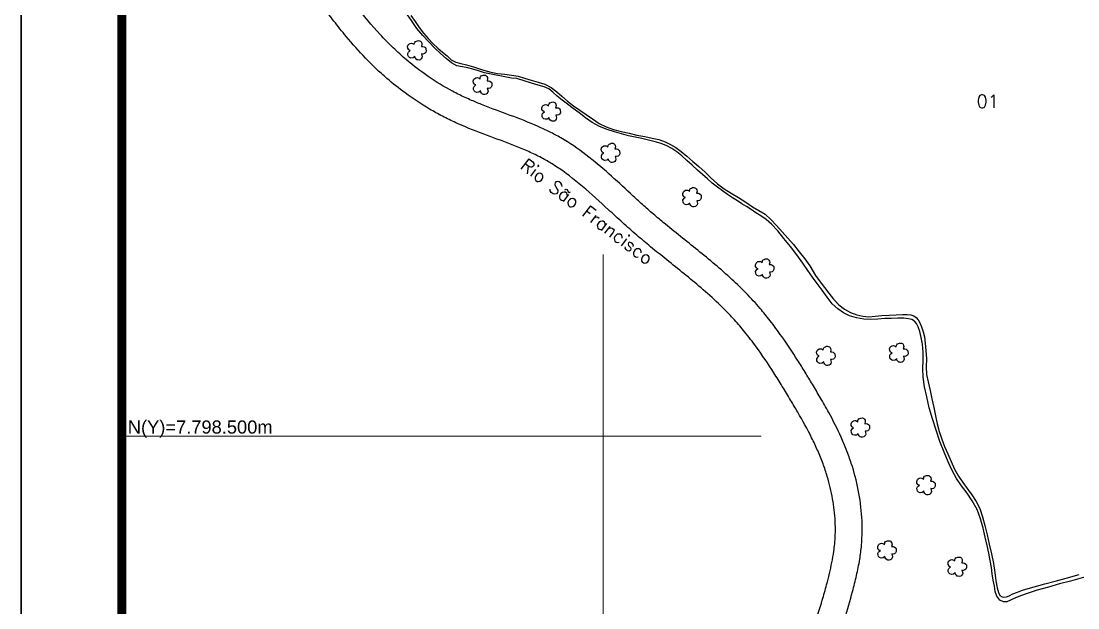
# Model space of a CAD drawing. Extents: x 732566 to 734141, y 7797625 to 7799853.
# Drawn here: x 732566 to 733354, y 7798372 to 7798809 of the extents above; entities that cross this region are included whole.
import ezdxf
from ezdxf.enums import TextEntityAlignment as Align

# ---------------------------------------------------------------- set-up
doc = ezdxf.new("R2010")
doc.units = 0
doc.header["$MEASUREMENT"] = 0
doc.linetypes.add('CONTINUO', pattern=[0])
doc.linetypes.add('LIN0', pattern=[0])
for name, color, linetype, lineweight in [('0114001227', 1, 'Continuous', 25), ('MALHA', 8, 'Continuous', 9), ('TEXTO_DIVERSOS', 7, 'Continuous', 5)]:
    doc.layers.add(name, color=color, linetype=linetype, lineweight=lineweight)
for name, color, linetype in [('0114001227001', 5, 'Continuous'), ('MARGEM', 7, 'CONTINUO'), ('MATO', 3, 'Continuous'), ('RIO', 5, 'Continuous'), ('TEXTO_NUN_TAL', 7, 'Continuous')]:
    doc.layers.add(name, color=color, linetype=linetype)
doc.styles.add('SIMPLEX', font='simplex', dxfattribs={"height": 0.2})
doc.styles.get("Standard").update_dxf_attribs({"font": 'arial.ttf'})

msp = doc.modelspace()

# ---------------------------------------------------------------- linework, layer by layer
at = {"layer": '0114001227', "linetype": 'CONTINUO', "flags": 128}
msp.add_lwpolyline([(733856.88, 7798544.09), (733842.14, 7798533.61), (733836.84, 7798531.28), (733831.16, 7798529.48), (733824.83, 7798527.63), (733817.77, 7798525.64), (733809.95, 7798523.3), (733801.52, 7798520.77), (733792.71, 7798518.12), (733783.59, 7798515.47), (733774.23, 7798512.81), (733764.84, 7798510.25), (733755.45, 7798507.53), (733745.89, 7798505.06), (733736.12, 7798502.6), (733726.2, 7798500.15), (733716.28, 7798497.69), (733706.49, 7798494.94), (733696.76, 7798492.12), (733686.98, 7798489.27), (733677.1, 7798486.6), (733667.08, 7798483.86), (733656.85, 7798481.18), (733646.57, 7798478.44), (733636.57, 7798475.69), (733627.42, 7798473.09), (733618.66, 7798470.71), (733610.28, 7798468.32), (733602.73, 7798466.05), (733595.49, 7798463.78), (733588.51, 7798461.5), (733581.77, 7798459.28), (733575.05, 7798457.17), (733568.53, 7798455.14), (733562.43, 7798453.39), (733553.22, 7798451), (733544.64, 7798448.9), (733537.25, 7798447.21), (733532.16, 7798446.12), (733532.16, 7798446.12), (733528.61, 7798445.26), (733520.13, 7798443.08), (733509.37, 7798439.78), (733496.44, 7798435.57), (733488.83, 7798433.19), (733472.36, 7798428.08), (733455.54, 7798423.13), (733447.03, 7798420.71), (733439.24, 7798418.39), (733432.15, 7798416.15), (733424.86, 7798413.97), (733416.35, 7798411.49), (733407.2, 7798408.79), (733397.89, 7798406.05), (733388.46, 7798403.32), (733379.69, 7798400.76), (733372.44, 7798398.69), (733365.15, 7798396.77), (733356.95, 7798394.51), (733348.46, 7798392.14), (733340.22, 7798389.95), (733331.86, 7798387.66), (733323.56, 7798385.33), (733316.69, 7798383.17), (733311.8, 7798381.39), (733307.43, 7798379.6), (733303.68, 7798377.88), (733300.96, 7798376.67), (733298.43, 7798376.6), (733295.62, 7798377.98), (733293.53, 7798380.8), (733292.3, 7798384.3), (733291.65, 7798388.42), (733290.77, 7798392.77), (733290.09, 7798397.38), (733289.36, 7798402.22), (733288.56, 7798407.37), (733287.54, 7798412.87), (733286.17, 7798418.6), (733284.78, 7798424.81), (733283.16, 7798431.45), (733281.27, 7798438.54), (733278.69, 7798445.56), (733275.16, 7798451.98), (733271.35, 7798457.73), (733267.07, 7798463.15), (733263.3, 7798468.49), (733260.11, 7798474.52), (733257.23, 7798481.03), (733254.1, 7798488.19), (733251.04, 7798496.2), (733248.17, 7798504.53), (733245.52, 7798513), (733243.14, 7798521.25), (733241.26, 7798529.41), (733239.56, 7798537), (733238.5, 7798544.06), (733238.42, 7798550.66), (733238.57, 7798556.8), (733238.5, 7798562.72), (733238.02, 7798568.59), (733237.14, 7798573.78), (733236.11, 7798578.17), (733234.91, 7798581.6), (733233.64, 7798584.12), (733232.19, 7798585.75), (733230.19, 7798586.96), (733227.74, 7798587.54), (733224.13, 7798588.07), (733219.7, 7798587.97), (733214.84, 7798587.86), (733209.92, 7798587.71), (733204.89, 7798587.45), (733199.67, 7798587.19), (733194.32, 7798587.35), (733188.87, 7798588.2), (733183.75, 7798589.73), (733179.07, 7798591.95), (733174.86, 7798594.92), (733170.83, 7798598.81), (733166.99, 7798603.66), (733163.16, 7798608.86), (733159.44, 7798613.84), (733156.07, 7798618.53), (733152.72, 7798623.5), (733148.85, 7798629.12), (733144.36, 7798635.27), (733139.64, 7798641.49), (733134.82, 7798647.48), (733130.14, 7798653.25), (733125.63, 7798658.18), (733121.61, 7798661.59), (733117.54, 7798664.3), (733113.91, 7798666.61), (733110.33, 7798668.95), (733106.87, 7798671.21), (733103.53, 7798673.34), (733100.08, 7798675.5), (733096.54, 7798677.87), (733092.84, 7798680.32), (733089.07, 7798682.96), (733085.25, 7798685.74), (733081.42, 7798688.71), (733077.76, 7798691.89), (733074.16, 7798695.1), (733070.38, 7798698.48), (733066.49, 7798702.05), (733062.53, 7798705.66), (733058.69, 7798709.14), (733054.94, 7798712.14), (733051.23, 7798714.5), (733047.43, 7798716.47), (733043.36, 7798718.25), (733038.73, 7798719.57), (733033.85, 7798720.78), (733028.94, 7798721.91), (733018.95, 7798724.01), (733013.85, 7798725.37), (733008.53, 7798726.88), (733003.01, 7798728.68), (732997.44, 7798730.91), (732991.97, 7798733.92), (732986.88, 7798737.51), (732982.1, 7798741.02), (732977.6, 7798744.34), (732973.38, 7798747.54), (732969.46, 7798750.6), (732965.79, 7798753.58), (732962.56, 7798756.51), (732959.58, 7798759.02), (732956.04, 7798760.49), (732951.73, 7798761.77), (732946.75, 7798763.24), (732941.29, 7798764.87), (732935.76, 7798766.6), (732931.76, 7798766.96), (732911.64, 7798770.83), (732907.17, 7798772.49), (732903.02, 7798773.79), (732899.21, 7798774.59), (732895.27, 7798775.33), (732891.15, 7798776.26), (732887, 7798778.48), (732883, 7798781.61), (732878.9, 7798785.25), (732874.51, 7798789.39), (732870.11, 7798794.09), (732865.64, 7798798.7), (732861.27, 7798803.98), (732857.16, 7798809.87), (732852.96, 7798815.95), (732849.34, 7798822.48), (732846.94, 7798827.94), (732844.7, 7798832.55), (732841.66, 7798836.79), (732837.82, 7798841.01), (732833.55, 7798845.22), (732829.28, 7798849.54), (732825.08, 7798854.02), (732821.15, 7798858.59), (732817.39, 7798863.42), (732814.22, 7798868.53), (732811.28, 7798873.75), (732808.79, 7798878.99), (732806.91, 7798884.62), (732805.41, 7798890.4), (732803.94, 7798896.17), (732802.54, 7798901.86), (732801.5, 7798907.57), (732800.78, 7798912.96), (732800.48, 7798917.83), (732800.51, 7798922.2), (732801.11, 7798926.19), (732802.46, 7798929.4), (732804.68, 7798932.14), (732807.7, 7798934.38), (732811.55, 7798936.53), (732815.8, 7798939.02), (732820.04, 7798941.52), (732824.46, 7798943.93), (732828.67, 7798947.04), (732833.05, 7798950.31), (732837.06, 7798953.56), (732841.45, 7798956.73), (732846.3, 7798960.02), (732851.33, 7798963.5), (732856.41, 7798967.05), (732861.47, 7798970.45), (732866.16, 7798973.73), (732870.65, 7798976.81), (732875.34, 7798980.06), (732880.55, 7798983.34), (732886.51, 7798986.32), (732892.67, 7798988.68), (732898.04, 7798991.21), (732902.56, 7798994.48), (732907.08, 7798998.12), (732911.82, 7799001.81), (732916.49, 7799005.28), (732921.08, 7799008.45), (732925.51, 7799011.42), (732929.89, 7799013.99), (732934.32, 7799015.68), (732938.51, 7799016.51), (732942.64, 7799016.23), (732946.53, 7799014.74), (732949.72, 7799012.28), (732963.26, 7798966.46), (732964.46, 7798961.36), (732965.93, 7798956.35), (732967.59, 7798951.51), (732969.64, 7798947.21), (732971.82, 7798943.5), (732974.18, 7798940.32), (732976.81, 7798937.93), (732979.78, 7798936.42), (732983, 7798935.5), (732986.36, 7798935.11), (732989.88, 7798935.16), (732993.49, 7798935.57), (732997.21, 7798935.72), (733001.02, 7798935.52), (733004.94, 7798934.51), (733008.79, 7798932.48), (733012.3, 7798929.84), (733015.56, 7798927.6), (733019.21, 7798926.37), (733023.36, 7798925.64), (733028.14, 7798925.35), (733033.17, 7798924.59), (733038.08, 7798923.64), (733042.46, 7798922.62), (733046.3, 7798921.95), (733049.52, 7798921.81), (733052, 7798922.47), (733054.02, 7798923.76), (733055.3, 7798925.62), (733056.26, 7798927.86), (733057.08, 7798930.29), (733057.96, 7798933.11), (733058.65, 7798936.44), (733059.55, 7798940.44), (733061.03, 7798944.84), (733063.03, 7798949.31), (733065.47, 7798953.69), (733068.14, 7798957.75), (733070.96, 7798961.52), (733073.65, 7798965.26), (733076.19, 7798969.26), (733078.9, 7798973.3), (733081.62, 7798977.55), (733084.77, 7798981.59), (733088.25, 7798985.35), (733092.03, 7798988.78), (733095.85, 7798991.92), (733099.49, 7798995.13), (733103.08, 7798998.46), (733106.7, 7799001.85), (733110.44, 7799005.3), (733114.52, 7799008.67), (733118.86, 7799012.11), (733122.98, 7799016.06), (733127.28, 7799020.13), (733131.65, 7799024.42), (733135.98, 7799028.82), (733140.18, 7799033.21), (733144.17, 7799037.39), (733148.11, 7799041.43), (733152.33, 7799044.98), (733157, 7799047.62), (733161.75, 7799048.75), (733166.25, 7799048.92), (733170.48, 7799048.06), (733174.36, 7799046.37), (733177.65, 7799044.03), (733180.76, 7799041.66), (733184.04, 7799039.39), (733187.68, 7799037.77), (733191.77, 7799036.96), (733195.76, 7799037.24), (733199.39, 7799038.64), (733202.76, 7799040.85), (733205.96, 7799043.71), (733208.87, 7799046.97), (733211.72, 7799050.44), (733214.28, 7799054.12), (733216.93, 7799057.88), (733219.93, 7799061.55), (733223.56, 7799064.61), (733227.66, 7799067.02), (733232.16, 7799068.64), (733236.78, 7799069.7), (733241.27, 7799070.48), (733245.85, 7799071.19), (733250.33, 7799071.81), (733254.85, 7799072.12), (733259.11, 7799072.74), (733263.46, 7799073.6), (733268.1, 7799074.33), (733272.97, 7799075.21), (733277.64, 7799075.66), (733281.64, 7799076.17), (733285.78, 7799076.82), (733290.5, 7799077.41), (733295.53, 7799077.83), (733299.08, 7799077.64), (733308.27, 7799078.58), (733318.86, 7799079.49), (733325.09, 7799080.25), (733331.23, 7799081.75), (733338.6, 7799083.48), (733344.87, 7799084.67), (733351.95, 7799085.67), (733358.27, 7799086.33), (733370.62, 7799087.62), (733379.43, 7799089.03), (733394.5, 7799090.38), (733407.2, 7799091.88), (733423.42, 7799093.96), (733448.74, 7799097.12), (733473.93, 7799100.1), (733494.16, 7799101.83), (733504.16, 7799102.67), (733514.77, 7799104.5), (733525.24, 7799106.28), (733533.99, 7799107.22), (733549.31, 7799109.04), (733564.95, 7799110.89), (733589.05, 7799114.12), (733607.31, 7799116.26), (733623.21, 7799118.11), (733639.9, 7799120.59), (733653.15, 7799121.94), (733666.03, 7799123.25), (733683.22, 7799125.61), (733702.55, 7799128.12), (733719.61, 7799130.5), (733731.43, 7799131.31), (733733.47, 7799114.61), (733736.15, 7799098.9), (733740.98, 7799075.69), (733745.61, 7799055.08), (733750.03, 7799033.66), (733755.66, 7799008.18), (733759.63, 7798989.78), (733765.81, 7798960.57), (733770.74, 7798938.3), (733776.27, 7798912.66), (733782.65, 7798884.31), (733788.58, 7798856.06), (733794.72, 7798827.71), (733801.2, 7798797.6), (733806.43, 7798774.53), (733811.81, 7798747.83), (733816.94, 7798724.71), (733822.97, 7798697.16), (733828.3, 7798672.68), (733834.53, 7798643.62), (733839.76, 7798619.2), (733846.54, 7798588.38), (733852.22, 7798561.98)], close=True, dxfattribs=at)
at = {"layer": '0114001227001'}
msp.add_lwpolyline([(732856.72, 7798813.71), (732859.86, 7798809.22), (732863.01, 7798804.74), (732866.31, 7798800.58), (732869.73, 7798796.64), (732873.25, 7798792.86), (732876.89, 7798789.39), (732880.4, 7798786.34), (732883.77, 7798783.54), (732886.87, 7798780.58), (732890.33, 7798778.79), (732894.08, 7798777.86), (732898.33, 7798776.89), (732903.53, 7798775.45), (732909.39, 7798773.53), (732915.48, 7798771.66), (732921.35, 7798770.48), (732926.82, 7798769.87), (732936.7, 7798768.47), (732941.54, 7798766.98), (732946.43, 7798765.51), (732951.66, 7798763.89), (732956.62, 7798762.57), (732961.36, 7798760.09), (732965.43, 7798756.85), (732969.29, 7798753.44), (732973.52, 7798749.92), (732977.92, 7798746.37), (732982.64, 7798743.02), (732987.3, 7798739.78), (732992.12, 7798736.54), (732997.05, 7798733.29), (733002.32, 7798730.64), (733007.88, 7798728.58), (733013.57, 7798727.22), (733019.44, 7798725.9), (733025.27, 7798724.59), (733031.05, 7798723.45), (733036.55, 7798722.26), (733041.61, 7798721.14), (733046.16, 7798719.56), (733050.23, 7798717.52), (733054.23, 7798715.19), (733058.3, 7798712.24), (733062.51, 7798708.72), (733066.94, 7798704.95), (733071.48, 7798701), (733076.04, 7798696.87), (733080.63, 7798692.48), (733085.3, 7798688.22), (733090.29, 7798684.55), (733095.57, 7798681.17), (733100.99, 7798677.92), (733106.42, 7798674.54), (733111.48, 7798671.14), (733120.7, 7798665.47), (733125.06, 7798661.68), (733129.37, 7798657.16), (733133.46, 7798652.34), (733137.73, 7798647.74), (733142, 7798642.86), (733146.24, 7798637.61), (733150.32, 7798632.23), (733154.08, 7798627.01), (733158.42, 7798619.89), (733162.57, 7798614.17), (733165.04, 7798610.88), (733168.28, 7798606.59), (733171.77, 7798602.14), (733175.66, 7798598.12), (733179.88, 7798594.73), (733184.43, 7798592.28), (733189.02, 7798590.44), (733193.52, 7798589.48), (733198.18, 7798589.11), (733202.87, 7798589.46), (733207.87, 7798589.99), (733213.17, 7798590.4), (733218.35, 7798590.67), (733223.04, 7798590.81), (733226.73, 7798590.77), (733229.42, 7798590.48), (733231.56, 7798589.81), (733233.3, 7798588.68), (733234.79, 7798586.9), (733236.07, 7798584.66), (733237.2, 7798581.63), (733238.49, 7798577.88), (733239.52, 7798574.06), (733240.1, 7798569.36), (733240.63, 7798563.87), (733240.93, 7798557.88), (733240.89, 7798551.79), (733241.14, 7798546.16), (733242.33, 7798540.53), (733243.66, 7798534.25), (733245.05, 7798527.89), (733246.43, 7798521.51), (733247.69, 7798515.22), (733249.09, 7798509.31), (733250.53, 7798503.55), (733252.38, 7798498), (733254.53, 7798492.49), (733256.85, 7798486.92), (733259.33, 7798481.29), (733262, 7798475.56), (733264.89, 7798470.32), (733268.12, 7798465.51), (733271.44, 7798461), (733274.76, 7798456.41), (733277.93, 7798451.48), (733280.76, 7798446.14), (733282.88, 7798440.07), (733284.56, 7798433.5), (733286.18, 7798426.68), (733287.68, 7798419.5), (733289.4, 7798412.31), (733290.92, 7798405.23), (733291.99, 7798398.54), (733292.81, 7798392.41), (733293.61, 7798387.13), (733294.57, 7798383.53), (733295.79, 7798381.29), (733297.32, 7798380.32), (733298.77, 7798380.01), (733300.57, 7798380.33), (733302.59, 7798381.22), (733305.44, 7798382.49), (733308.75, 7798383.85), (733312.64, 7798385.23), (733316.68, 7798386.48), (733321.23, 7798387.73), (733329.26, 7798390), (733337.02, 7798392.02), (733345.19, 7798394.28), (733354.9, 7798397.03)], dxfattribs=at)
at = {"layer": 'MALHA', "color": 8}
for p, q in [((733000, 7797875.97), (733000, 7798635.63)), ((732641.34, 7798500), (733117.87, 7798500))]:
    msp.add_line(p, q, dxfattribs=at)
at = {"layer": 'MARGEM', "color": 174, "linetype": 'LIN0'}
msp.add_line((732566.34, 7797625.17), (732566.34, 7799852.67), dxfattribs=at)
at = {"layer": 'MARGEM', "color": 174, "linetype": 'LIN0', "flags": 128}
msp.add_lwpolyline([(734141.34, 7797625.17), (734141.34, 7799852.67), (732566.34, 7799852.67), (732566.34, 7797625.17)], close=True, dxfattribs=at)
at = {"layer": 'MARGEM', "color": 174, "linetype": 'LIN0', "const_width": 6.82, "flags": 128}
msp.add_lwpolyline([(734066.34, 7797875.97), (734066.34, 7799777.67), (732641.34, 7799777.67), (732641.34, 7797875.97)], close=True, dxfattribs=at)
at = {"layer": 'MATO', "linetype": 'CONTINUO'}
for points in [[(732859.68, 7798783.21, 0), (732858.44, 7798782.17, 0), (732856.85, 7798781.98, 0), (732855.73, 7798782.42, 0), (732854.92, 7798783.21, 0), (732854.59, 7798784.11, 0), (732854.5, 7798785.44, 0), (732854.94, 7798786.28, 0), (732855.39, 7798786.9, 0), (732856.3, 7798787.52, 0), (732855.72, 7798787.71, 0), (732855.15, 7798788.18, 0), (732854.48, 7798789.24, 0), (732854.36, 7798790.5, 0), (732854.84, 7798791.81, 0), (732855.35, 7798792.29, 0), (732856.28, 7798792.85, 0), (732857.26, 7798792.98, 0), (732858.04, 7798792.87, 0), (732858.66, 7798792.59, 0), (732859.33, 7798791.98, 0), (732859.54, 7798793.14, 0), (732859.71, 7798793.6, 0), (732860.21, 7798794.24, 0), (732860.97, 7798794.51, 0), (732861.7, 7798794.84, 0), (732862.53, 7798794.92, 0), (732863.31, 7798794.8, 0), (732863.94, 7798794.47, 0), (732864.41, 7798793.96, 0), (732864.83, 7798793.15, 0), (732864.99, 7798792.24, 0), (732864.61, 7798790.62, 0), (732865.74, 7798790.64, 0), (732866.68, 7798790.42, 0), (732867.56, 7798789.72, 0), (732868.05, 7798789.16, 0), (732868.18, 7798786.93, 0), (732867.64, 7798785.94, 0), (732866.91, 7798785.27, 0), (732865.77, 7798784.97, 0), (732864.77, 7798785.06, 0), (732865.31, 7798782.98, 0), (732865.06, 7798782.1, 0), (732864.46, 7798781.25, 0), (732863.8, 7798780.72, 0), (732862.86, 7798780.49, 0), (732861.93, 7798780.55, 0), (732861.23, 7798780.75, 0), (732860.43, 7798781.53, 0), (732859.89, 7798782.24, 0), (732859.72, 7798783.32, 0)], [(732908.65, 7798757.56, 0), (732907.4, 7798756.52, 0), (732905.82, 7798756.34, 0), (732904.69, 7798756.77, 0), (732903.89, 7798757.56, 0), (732903.56, 7798758.46, 0), (732903.47, 7798759.79, 0), (732903.9, 7798760.63, 0), (732904.35, 7798761.25, 0), (732905.27, 7798761.87, 0), (732904.69, 7798762.06, 0), (732904.11, 7798762.53, 0), (732903.44, 7798763.59, 0), (732903.32, 7798764.85, 0), (732903.81, 7798766.17, 0), (732904.32, 7798766.64, 0), (732905.25, 7798767.21, 0), (732906.22, 7798767.34, 0), (732907, 7798767.23, 0), (732907.62, 7798766.94, 0), (732908.3, 7798766.34, 0), (732908.5, 7798767.49, 0), (732908.67, 7798767.95, 0), (732909.18, 7798768.59, 0), (732909.93, 7798768.87, 0), (732910.66, 7798769.19, 0), (732911.49, 7798769.27, 0), (732912.27, 7798769.16, 0), (732912.9, 7798768.82, 0), (732913.38, 7798768.31, 0), (732913.79, 7798767.5, 0), (732913.95, 7798766.59, 0), (732913.57, 7798764.98, 0), (732914.71, 7798764.99, 0), (732915.64, 7798764.77, 0), (732916.52, 7798764.07, 0), (732917.01, 7798763.51, 0), (732917.15, 7798761.29, 0), (732916.6, 7798760.29, 0), (732915.88, 7798759.63, 0), (732914.74, 7798759.32, 0), (732913.74, 7798759.41, 0), (732914.27, 7798757.33, 0), (732914.03, 7798756.45, 0), (732913.43, 7798755.6, 0), (732912.77, 7798755.08, 0), (732911.83, 7798754.85, 0), (732910.89, 7798754.9, 0), (732910.2, 7798755.1, 0), (732909.4, 7798755.89, 0), (732908.85, 7798756.6, 0), (732908.68, 7798757.67, 0)], [(732959.7, 7798737.52, 0), (732958.45, 7798736.48, 0), (732956.87, 7798736.29, 0), (732955.74, 7798736.73, 0), (732954.94, 7798737.52, 0), (732954.61, 7798738.42, 0), (732954.52, 7798739.75, 0), (732954.95, 7798740.59, 0), (732955.41, 7798741.21, 0), (732956.32, 7798741.83, 0), (732955.74, 7798742.02, 0), (732955.17, 7798742.49, 0), (732954.49, 7798743.55, 0), (732954.37, 7798744.81, 0), (732954.86, 7798746.12, 0), (732955.37, 7798746.6, 0), (732956.3, 7798747.16, 0), (732957.28, 7798747.29, 0), (732958.06, 7798747.18, 0), (732958.67, 7798746.9, 0), (732959.35, 7798746.29, 0), (732959.55, 7798747.45, 0), (732959.72, 7798747.91, 0), (732960.23, 7798748.55, 0), (732960.98, 7798748.82, 0), (732961.72, 7798749.15, 0), (732962.54, 7798749.23, 0), (732963.32, 7798749.11, 0), (732963.96, 7798748.78, 0), (732964.43, 7798748.27, 0), (732964.84, 7798747.46, 0), (732965, 7798746.55, 0), (732964.63, 7798744.93, 0), (732965.76, 7798744.95, 0), (732966.7, 7798744.73, 0), (732967.58, 7798744.03, 0), (732968.07, 7798743.47, 0), (732968.2, 7798741.24, 0), (732967.66, 7798740.25, 0), (732966.93, 7798739.58, 0), (732965.79, 7798739.28, 0), (732964.79, 7798739.37, 0), (732965.32, 7798737.29, 0), (732965.08, 7798736.41, 0), (732964.48, 7798735.56, 0), (732963.82, 7798735.03, 0), (732962.88, 7798734.8, 0), (732961.95, 7798734.86, 0), (732961.25, 7798735.06, 0), (732960.45, 7798735.84, 0), (732959.9, 7798736.55, 0), (732959.74, 7798737.63, 0)], [(733003.93, 7798706.81, 0), (733002.69, 7798705.77, 0), (733001.11, 7798705.58, 0), (732999.98, 7798706.02, 0), (732999.18, 7798706.81, 0), (732998.85, 7798707.71, 0), (732998.76, 7798709.04, 0), (732999.19, 7798709.88, 0), (732999.64, 7798710.5, 0), (733000.55, 7798711.12, 0), (732999.97, 7798711.31, 0), (732999.4, 7798711.78, 0), (732998.73, 7798712.84, 0), (732998.61, 7798714.1, 0), (732999.09, 7798715.41, 0), (732999.6, 7798715.89, 0), (733000.53, 7798716.45, 0), (733001.51, 7798716.58, 0), (733002.29, 7798716.47, 0), (733002.91, 7798716.19, 0), (733003.58, 7798715.58, 0), (733003.79, 7798716.74, 0), (733003.96, 7798717.2, 0), (733004.47, 7798717.84, 0), (733005.22, 7798718.11, 0), (733005.95, 7798718.44, 0), (733006.78, 7798718.52, 0), (733007.56, 7798718.4, 0), (733008.19, 7798718.07, 0), (733008.66, 7798717.56, 0), (733009.08, 7798716.75, 0), (733009.24, 7798715.84, 0), (733008.86, 7798714.22, 0), (733010, 7798714.24, 0), (733010.93, 7798714.02, 0), (733011.81, 7798713.32, 0), (733012.3, 7798712.76, 0), (733012.44, 7798710.53, 0), (733011.89, 7798709.54, 0), (733011.17, 7798708.88, 0), (733010.03, 7798708.57, 0), (733009.03, 7798708.66, 0), (733009.56, 7798706.58, 0), (733009.32, 7798705.7, 0), (733008.72, 7798704.85, 0), (733008.05, 7798704.32, 0), (733007.12, 7798704.09, 0), (733006.18, 7798704.15, 0), (733005.49, 7798704.35, 0), (733004.68, 7798705.13, 0), (733004.14, 7798705.84, 0), (733003.97, 7798706.92, 0)], [(733064.72, 7798673.74, 0), (733063.47, 7798672.69, 0), (733061.89, 7798672.51, 0), (733060.76, 7798672.95, 0), (733059.96, 7798673.74, 0), (733059.63, 7798674.64, 0), (733059.54, 7798675.97, 0), (733059.97, 7798676.81, 0), (733060.43, 7798677.43, 0), (733061.34, 7798678.05, 0), (733060.76, 7798678.23, 0), (733060.18, 7798678.71, 0), (733059.51, 7798679.77, 0), (733059.39, 7798681.03, 0), (733059.88, 7798682.34, 0), (733060.39, 7798682.81, 0), (733061.32, 7798683.38, 0), (733062.29, 7798683.51, 0), (733063.07, 7798683.4, 0), (733063.69, 7798683.12, 0), (733064.37, 7798682.51, 0), (733064.57, 7798683.67, 0), (733064.74, 7798684.13, 0), (733065.25, 7798684.77, 0), (733066, 7798685.04, 0), (733066.73, 7798685.37, 0), (733067.56, 7798685.44, 0), (733068.34, 7798685.33, 0), (733068.98, 7798685, 0), (733069.45, 7798684.49, 0), (733069.86, 7798683.67, 0), (733070.02, 7798682.77, 0), (733069.65, 7798681.15, 0), (733070.78, 7798681.17, 0), (733071.71, 7798680.94, 0), (733072.6, 7798680.24, 0), (733073.09, 7798679.69, 0), (733073.22, 7798677.46, 0), (733072.67, 7798676.47, 0), (733071.95, 7798675.8, 0), (733070.81, 7798675.5, 0), (733069.81, 7798675.59, 0), (733070.34, 7798673.51, 0), (733070.1, 7798672.62, 0), (733069.5, 7798671.78, 0), (733068.84, 7798671.25, 0), (733067.9, 7798671.02, 0), (733066.97, 7798671.08, 0), (733066.27, 7798671.28, 0), (733065.47, 7798672.06, 0), (733064.92, 7798672.77, 0), (733064.75, 7798673.85, 0)], [(733118.86, 7798620.59, 0), (733117.62, 7798619.55, 0), (733116.03, 7798619.36, 0), (733114.91, 7798619.8, 0), (733114.11, 7798620.59, 0), (733113.78, 7798621.49, 0), (733113.69, 7798622.82, 0), (733114.12, 7798623.66, 0), (733114.57, 7798624.28, 0), (733115.48, 7798624.9, 0), (733114.9, 7798625.08, 0), (733114.33, 7798625.56, 0), (733113.66, 7798626.62, 0), (733113.54, 7798627.88, 0), (733114.02, 7798629.19, 0), (733114.53, 7798629.67, 0), (733115.46, 7798630.23, 0), (733116.44, 7798630.36, 0), (733117.22, 7798630.25, 0), (733117.84, 7798629.97, 0), (733118.51, 7798629.36, 0), (733118.72, 7798630.52, 0), (733118.89, 7798630.98, 0), (733119.39, 7798631.62, 0), (733120.15, 7798631.89, 0), (733120.88, 7798632.22, 0), (733121.71, 7798632.3, 0), (733122.49, 7798632.18, 0), (733123.12, 7798631.85, 0), (733123.59, 7798631.34, 0), (733124.01, 7798630.52, 0), (733124.17, 7798629.62, 0), (733123.79, 7798628, 0), (733124.93, 7798628.02, 0), (733125.86, 7798627.8, 0), (733126.74, 7798627.1, 0), (733127.23, 7798626.54, 0), (733127.37, 7798624.31, 0), (733126.82, 7798623.32, 0), (733126.1, 7798622.65, 0), (733124.96, 7798622.35, 0), (733123.96, 7798622.44, 0), (733124.49, 7798620.36, 0), (733124.25, 7798619.48, 0), (733123.64, 7798618.63, 0), (733122.98, 7798618.1, 0), (733122.04, 7798617.87, 0), (733121.11, 7798617.93, 0), (733120.41, 7798618.13, 0), (733119.61, 7798618.91, 0), (733119.07, 7798619.62, 0), (733118.9, 7798620.7, 0)], [(733164.45, 7798555.46, 0), (733163.2, 7798554.41, 0), (733161.62, 7798554.23, 0), (733160.49, 7798554.67, 0), (733159.69, 7798555.46, 0), (733159.36, 7798556.36, 0), (733159.27, 7798557.69, 0), (733159.7, 7798558.53, 0), (733160.16, 7798559.15, 0), (733161.07, 7798559.77, 0), (733160.49, 7798559.95, 0), (733159.92, 7798560.43, 0), (733159.25, 7798561.49, 0), (733159.12, 7798562.75, 0), (733159.61, 7798564.06, 0), (733160.12, 7798564.53, 0), (733161.05, 7798565.1, 0), (733162.03, 7798565.23, 0), (733162.81, 7798565.12, 0), (733163.42, 7798564.84, 0), (733164.1, 7798564.23, 0), (733164.3, 7798565.39, 0), (733164.48, 7798565.85, 0), (733164.98, 7798566.49, 0), (733165.73, 7798566.76, 0), (733166.47, 7798567.09, 0), (733167.29, 7798567.16, 0), (733168.07, 7798567.05, 0), (733168.71, 7798566.72, 0), (733169.18, 7798566.21, 0), (733169.59, 7798565.39, 0), (733169.75, 7798564.49, 0), (733169.38, 7798562.87, 0), (733170.51, 7798562.89, 0), (733171.45, 7798562.66, 0), (733172.33, 7798561.96, 0), (733172.82, 7798561.41, 0), (733172.95, 7798559.18, 0), (733172.41, 7798558.19, 0), (733171.68, 7798557.52, 0), (733170.54, 7798557.22, 0), (733169.54, 7798557.31, 0), (733170.08, 7798555.23, 0), (733169.83, 7798554.34, 0), (733169.23, 7798553.5, 0), (733168.57, 7798552.97, 0), (733167.63, 7798552.74, 0), (733166.7, 7798552.8, 0), (733166, 7798553, 0), (733165.2, 7798553.78, 0), (733164.66, 7798554.49, 0), (733164.49, 7798555.57, 0)], [(733218.82, 7798557.82, 0), (733217.57, 7798556.78, 0), (733215.99, 7798556.59, 0), (733214.86, 7798557.03, 0), (733214.06, 7798557.82, 0), (733213.73, 7798558.72, 0), (733213.64, 7798560.05, 0), (733214.07, 7798560.89, 0), (733214.52, 7798561.51, 0), (733215.44, 7798562.13, 0), (733214.86, 7798562.32, 0), (733214.28, 7798562.79, 0), (733213.61, 7798563.85, 0), (733213.49, 7798565.11, 0), (733213.98, 7798566.42, 0), (733214.49, 7798566.9, 0), (733215.42, 7798567.46, 0), (733216.39, 7798567.59, 0), (733217.17, 7798567.48, 0), (733217.79, 7798567.2, 0), (733218.47, 7798566.59, 0), (733218.67, 7798567.75, 0), (733218.84, 7798568.21, 0), (733219.35, 7798568.85, 0), (733220.1, 7798569.12, 0), (733220.83, 7798569.45, 0), (733221.66, 7798569.53, 0), (733222.44, 7798569.41, 0), (733223.08, 7798569.08, 0), (733223.55, 7798568.57, 0), (733223.96, 7798567.76, 0), (733224.12, 7798566.85, 0), (733223.75, 7798565.23, 0), (733224.88, 7798565.25, 0), (733225.81, 7798565.03, 0), (733226.7, 7798564.33, 0), (733227.19, 7798563.77, 0), (733227.32, 7798561.54, 0), (733226.77, 7798560.55, 0), (733226.05, 7798559.88, 0), (733224.91, 7798559.58, 0), (733223.91, 7798559.67, 0), (733224.44, 7798557.59, 0), (733224.2, 7798556.71, 0), (733223.6, 7798555.86, 0), (733222.94, 7798555.33, 0), (733222, 7798555.1, 0), (733221.07, 7798555.16, 0), (733220.37, 7798555.36, 0), (733219.57, 7798556.14, 0), (733219.02, 7798556.85, 0), (733218.85, 7798557.93, 0)], [(733190.13, 7798502.02, 0), (733188.88, 7798500.98, 0), (733187.3, 7798500.79, 0), (733186.17, 7798501.23, 0), (733185.37, 7798502.02, 0), (733185.04, 7798502.92, 0), (733184.95, 7798504.25, 0), (733185.38, 7798505.09, 0), (733185.83, 7798505.71, 0), (733186.75, 7798506.33, 0), (733186.17, 7798506.52, 0), (733185.59, 7798506.99, 0), (733184.92, 7798508.05, 0), (733184.8, 7798509.31, 0), (733185.29, 7798510.62, 0), (733185.8, 7798511.1, 0), (733186.73, 7798511.66, 0), (733187.7, 7798511.79, 0), (733188.48, 7798511.68, 0), (733189.1, 7798511.4, 0), (733189.78, 7798510.79, 0), (733189.98, 7798511.95, 0), (733190.15, 7798512.41, 0), (733190.66, 7798513.05, 0), (733191.41, 7798513.32, 0), (733192.14, 7798513.65, 0), (733192.97, 7798513.73, 0), (733193.75, 7798513.61, 0), (733194.38, 7798513.28, 0), (733194.86, 7798512.77, 0), (733195.27, 7798511.96, 0), (733195.43, 7798511.05, 0), (733195.05, 7798509.43, 0), (733196.19, 7798509.45, 0), (733197.12, 7798509.23, 0), (733198.01, 7798508.53, 0), (733198.49, 7798507.97, 0), (733198.63, 7798505.74, 0), (733198.08, 7798504.75, 0), (733197.36, 7798504.08, 0), (733196.22, 7798503.78, 0), (733195.22, 7798503.87, 0), (733195.75, 7798501.79, 0), (733195.51, 7798500.91, 0), (733194.91, 7798500.06, 0), (733194.25, 7798499.53, 0), (733193.31, 7798499.3, 0), (733192.37, 7798499.36, 0), (733191.68, 7798499.56, 0), (733190.88, 7798500.34, 0), (733190.33, 7798501.05, 0), (733190.16, 7798502.13, 0)], [(733239.09, 7798459.16, 0), (733237.84, 7798458.12, 0), (733236.26, 7798457.93, 0), (733235.13, 7798458.37, 0), (733234.33, 7798459.16, 0), (733234, 7798460.06, 0), (733233.91, 7798461.39, 0), (733234.34, 7798462.23, 0), (733234.8, 7798462.85, 0), (733235.71, 7798463.47, 0), (733235.13, 7798463.66, 0), (733234.56, 7798464.13, 0), (733233.88, 7798465.19, 0), (733233.76, 7798466.45, 0), (733234.25, 7798467.77, 0), (733234.76, 7798468.24, 0), (733235.69, 7798468.8, 0), (733236.66, 7798468.94, 0), (733237.45, 7798468.82, 0), (733238.06, 7798468.54, 0), (733238.74, 7798467.93, 0), (733238.94, 7798469.09, 0), (733239.11, 7798469.55, 0), (733239.62, 7798470.19, 0), (733240.37, 7798470.47, 0), (733241.11, 7798470.79, 0), (733241.93, 7798470.87, 0), (733242.71, 7798470.76, 0), (733243.35, 7798470.42, 0), (733243.82, 7798469.91, 0), (733244.23, 7798469.1, 0), (733244.39, 7798468.19, 0), (733244.02, 7798466.57, 0), (733245.15, 7798466.59, 0), (733246.09, 7798466.37, 0), (733246.97, 7798465.67, 0), (733247.46, 7798465.11, 0), (733247.59, 7798462.88, 0), (733247.04, 7798461.89, 0), (733246.32, 7798461.23, 0), (733245.18, 7798460.92, 0), (733244.18, 7798461.01, 0), (733244.71, 7798458.93, 0), (733244.47, 7798458.05, 0), (733243.87, 7798457.2, 0), (733243.21, 7798456.68, 0), (733242.27, 7798456.44, 0), (733241.34, 7798456.5, 0), (733240.64, 7798456.7, 0), (733239.84, 7798457.49, 0), (733239.29, 7798458.19, 0), (733239.13, 7798459.27, 0)], [(733210.05, 7798410.47, 0), (733208.81, 7798409.42, 0), (733207.22, 7798409.24, 0), (733206.09, 7798409.68, 0), (733205.29, 7798410.46, 0), (733204.96, 7798411.37, 0), (733204.87, 7798412.7, 0), (733205.31, 7798413.54, 0), (733205.76, 7798414.16, 0), (733206.67, 7798414.78, 0), (733206.09, 7798414.96, 0), (733205.52, 7798415.43, 0), (733204.85, 7798416.49, 0), (733204.73, 7798417.76, 0), (733205.21, 7798419.07, 0), (733205.72, 7798419.54, 0), (733206.65, 7798420.11, 0), (733207.63, 7798420.24, 0), (733208.41, 7798420.13, 0), (733209.03, 7798419.84, 0), (733209.7, 7798419.24, 0), (733209.91, 7798420.39, 0), (733210.08, 7798420.86, 0), (733210.58, 7798421.5, 0), (733211.34, 7798421.77, 0), (733212.07, 7798422.1, 0), (733212.9, 7798422.17, 0), (733213.68, 7798422.06, 0), (733214.31, 7798421.73, 0), (733214.78, 7798421.22, 0), (733215.19, 7798420.4, 0), (733215.36, 7798419.5, 0), (733214.98, 7798417.88, 0), (733216.11, 7798417.9, 0), (733217.05, 7798417.67, 0), (733217.93, 7798416.97, 0), (733218.42, 7798416.41, 0), (733218.55, 7798414.19, 0), (733218.01, 7798413.19, 0), (733217.28, 7798412.53, 0), (733216.14, 7798412.23, 0), (733215.14, 7798412.31, 0), (733215.68, 7798410.24, 0), (733215.43, 7798409.35, 0), (733214.83, 7798408.51, 0), (733214.17, 7798407.98, 0), (733213.23, 7798407.75, 0), (733212.3, 7798407.81, 0), (733211.6, 7798408, 0), (733210.8, 7798408.79, 0), (733210.26, 7798409.5, 0), (733210.09, 7798410.58, 0)], [(733262.39, 7798398.32, 0), (733261.15, 7798397.27, 0), (733259.56, 7798397.09, 0), (733258.43, 7798397.53, 0), (733257.63, 7798398.32, 0), (733257.3, 7798399.22, 0), (733257.21, 7798400.55, 0), (733257.65, 7798401.39, 0), (733258.1, 7798402.01, 0), (733259.01, 7798402.63, 0), (733258.43, 7798402.81, 0), (733257.86, 7798403.29, 0), (733257.19, 7798404.35, 0), (733257.07, 7798405.61, 0), (733257.55, 7798406.92, 0), (733258.06, 7798407.39, 0), (733258.99, 7798407.96, 0), (733259.97, 7798408.09, 0), (733260.75, 7798407.98, 0), (733261.37, 7798407.7, 0), (733262.04, 7798407.09, 0), (733262.24, 7798408.25, 0), (733262.42, 7798408.71, 0), (733262.92, 7798409.35, 0), (733263.68, 7798409.62, 0), (733264.41, 7798409.95, 0), (733265.24, 7798410.02, 0), (733266.02, 7798409.91, 0), (733266.65, 7798409.58, 0), (733267.12, 7798409.07, 0), (733267.53, 7798408.25, 0), (733267.7, 7798407.35, 0), (733267.32, 7798405.73, 0), (733268.45, 7798405.75, 0), (733269.39, 7798405.52, 0), (733270.27, 7798404.82, 0), (733270.76, 7798404.27, 0), (733270.89, 7798402.04, 0), (733270.35, 7798401.05, 0), (733269.62, 7798400.38, 0), (733268.48, 7798400.08, 0), (733267.48, 7798400.17, 0), (733268.02, 7798398.09, 0), (733267.77, 7798397.2, 0), (733267.17, 7798396.36, 0), (733266.51, 7798395.83, 0), (733265.57, 7798395.6, 0), (733264.64, 7798395.66, 0), (733263.94, 7798395.86, 0), (733263.14, 7798396.64, 0), (733262.6, 7798397.35, 0), (733262.43, 7798398.43, 0)]]:
    msp.add_polyline3d(points, dxfattribs=at)
at = {"layer": 'RIO'}
for points, knots in [([(733017.61, 7798233.62), (733024.19, 7798233.71), (733030.87, 7798233.8), (733044.33, 7798234.35), (733051.1, 7798234.81), (733064.67, 7798236.5), (733071.47, 7798237.73), (733080.5, 7798240.18), (733082.79, 7798240.88), (733087.35, 7798242.42), (733089.63, 7798243.27), (733094.13, 7798245.13), (733096.36, 7798246.13), (733102.93, 7798249.35), (733107.19, 7798251.79), (733113.42, 7798255.93), (733115.53, 7798257.44), (733119.34, 7798260.38), (733121.07, 7798261.8), (733124.4, 7798264.72), (733126.02, 7798266.22), (733130.74, 7798270.84), (733133.69, 7798274.07), (733141.05, 7798282.9), (733145.17, 7798288.68), (733150.71, 7798297.38), (733152.4, 7798300.18), (733155.65, 7798305.84), (733157.21, 7798308.69), (733161.71, 7798317.31), (733164.47, 7798323.14), (733169.27, 7798334.16), (733171.35, 7798339.34), (733175.76, 7798351.09), (733178.02, 7798357.67), (733182.22, 7798370.94), (733184.15, 7798377.62), (733186.97, 7798388.23), (733187.98, 7798392.18), (733189.8, 7798400.2), (733190.62, 7798404.28), (733191.84, 7798411.82), (733192.29, 7798415.28), (733193.22, 7798425.69), (733193.28, 7798432.64), (733192.43, 7798446.43), (733191.52, 7798453.27), (733188.86, 7798466.73), (733187.11, 7798473.35), (733183.91, 7798483.15), (733182.73, 7798486.45), (733180.19, 7798492.94), (733178.84, 7798496.14), (733174.58, 7798505.59), (733171.48, 7798511.71), (733166.15, 7798521.51), (733164.01, 7798525.28), (733159.92, 7798532.3), (733157.97, 7798535.57), (733154.22, 7798541.82), (733152.4, 7798544.82), (733148.71, 7798550.82), (733146.84, 7798553.82), (733141.14, 7798562.78), (733137.22, 7798568.71), (733130.33, 7798578.47), (733127.46, 7798582.36), (733122.07, 7798589.3), (733119.57, 7798592.38), (733115.36, 7798597.31), (733113.69, 7798599.2), (733110.28, 7798602.93), (733108.55, 7798604.76), (733103.29, 7798610.15), (733099.68, 7798613.62), (733087.75, 7798624.6), (733079.16, 7798631.71), (733061.93, 7798645.63), (733053.29, 7798652.43), (733042.05, 7798661.77), (733039.23, 7798664.16), (733035.11, 7798667.73), (733033.78, 7798668.9), (733031.12, 7798671.27), (733029.79, 7798672.46), (733025.81, 7798676.07), (733023.15, 7798678.51), (733015.16, 7798685.87), (733009.79, 7798690.84), (732998.77, 7798700.59), (732993.11, 7798705.36), (732981.28, 7798714.39), (732975.11, 7798718.63), (732967.18, 7798723.23), (732965.78, 7798724.02), (732962.96, 7798725.53), (732961.54, 7798726.26), (732957.28, 7798728.39), (732954.41, 7798729.73), (732944.67, 7798734.02), (732937.73, 7798736.68), (732924, 7798741.79), (732917.21, 7798744.25), (732907.71, 7798748), (732904.84, 7798749.18), (732900.41, 7798751.1), (732898.81, 7798751.81), (732894.07, 7798754.02), (732890.95, 7798755.57), (732881.64, 7798760.54), (732875.6, 7798764.21), (732864.18, 7798772.03), (732858.78, 7798776.14), (732850.14, 7798783.45), (732846.77, 7798786.51), (732840.21, 7798792.85), (732837.01, 7798796.13), (732827.66, 7798806.26), (732821.73, 7798813.4), (732812.91, 7798824.8), (732809.88, 7798828.88), (732805.49, 7798834.94), (732804.1, 7798836.88), (732801.37, 7798840.77), (732800.02, 7798842.71), (732796.04, 7798848.57), (732793.48, 7798852.51), (732788.01, 7798861.41), (732785.17, 7798866.41), (732780.46, 7798875.64), (732778.51, 7798879.85), (732774.03, 7798890.79), (732771.77, 7798897.63), (732768.6, 7798911.45), (732767.68, 7798918.41), (732767.54, 7798928.11), (732767.63, 7798930.86), (732768.24, 7798938.12), (732769, 7798942.62), (732771.3, 7798951.23), (732772.84, 7798955.34), (732775.59, 7798960.7), (732776.5, 7798962.26), (732778.08, 7798964.67), (732778.72, 7798965.57), (732780.07, 7798967.33), (732780.78, 7798968.2), (732783.02, 7798970.74), (732784.66, 7798972.37), (732789.82, 7798977), (732793.7, 7798979.85), (732802.13, 7798985.26), (732806.67, 7798987.83), (732813.5, 7798991.49), (732815.68, 7798992.63), (732820.02, 7798994.88), (732822.19, 7798996), (732828.72, 7798999.29), (732833.08, 7799001.44), (732846.16, 7799007.79), (732854.9, 7799011.89), (732869, 7799018.52), (732874.38, 7799021.05), (732884.23, 7799025.76), (732888.71, 7799027.93), (732896.17, 7799031.63), (732899.16, 7799033.13), (732905.12, 7799036.18), (732908.07, 7799037.72), (732916.91, 7799042.39), (732922.75, 7799045.55), (732932.24, 7799050.72), (732935.88, 7799052.71), (732946.85, 7799058.7), (732954.22, 7799062.69), (732964.57, 7799068.13), (732967.41, 7799069.6), (732971.19, 7799071.53), (732972.11, 7799071.99), (732973.96, 7799072.93), (732974.9, 7799073.41), (732977.73, 7799074.84), (732979.64, 7799075.82), (732985.11, 7799078.71), (732988.69, 7799080.7), (732995.71, 7799085.14), (732999.14, 7799087.58), (733004.66, 7799092.38), (733006.86, 7799094.56), (733009.83, 7799098.11), (733010.74, 7799099.29), (733012.25, 7799101.46), (733012.87, 7799102.42), (733014.03, 7799104.36), (733014.57, 7799105.35), (733016.1, 7799108.35), (733016.99, 7799110.41), (733019.16, 7799116.3), (733020.17, 7799120.22), (733021.56, 7799128.11), (733021.95, 7799132.08), (733022.19, 7799138.81), (733022.16, 7799141.59), (733021.89, 7799147.08), (733021.64, 7799149.78), (733020.52, 7799158.61), (733019.24, 7799164.57), (733016.08, 7799176.13), (733014.21, 7799181.73), (733010.23, 7799192.67), (733008.13, 7799198.01), (733004.03, 7799208.49), (733002, 7799213.73), (732995.91, 7799229.46), (732991.89, 7799239.94), (732984.76, 7799258.29), (732981.68, 7799266.17), (732976.04, 7799280.33), (732973.5, 7799286.63), (732968.36, 7799299.18), (732965.76, 7799305.45), (732957.91, 7799324.22), (732952.6, 7799336.69), (732945.13, 7799354.14), (732942.98, 7799359.13), (732940.84, 7799364.12)], [0, 0, 0, 0, 19.400698, 19.400698, 38.801396, 38.801396, 58.202094, 58.202094, 64.795145, 64.795145, 71.435334, 71.435334, 78.075523, 78.075523, 91.355901, 91.355901, 98.37306, 98.37306, 104.415426, 104.415426, 110.457791, 110.457791, 122.542523, 122.542523, 142.338397, 142.338397, 151.648147, 151.648147, 160.957897, 160.957897, 179.577397, 179.577397, 195.821226, 195.821226, 216.197921, 216.197921, 236.574617, 236.574617, 248.389193, 248.389193, 260.203768, 260.203768, 269.941684, 269.941684, 289.191846, 289.191846, 308.442008, 308.442008, 327.69217, 327.69217, 337.61499, 337.61499, 347.53781, 347.53781, 367.383449, 367.383449, 380.035473, 380.035473, 391.23872, 391.23872, 401.601723, 401.601723, 411.964726, 411.964726, 432.690732, 432.690732, 446.737344, 446.737344, 458.20491, 458.20491, 465.502994, 465.502994, 472.801077, 472.801077, 487.397244, 487.397244, 520.28195, 520.28195, 553.166655, 553.166655, 564.351477, 564.351477, 569.72315, 569.72315, 575.094823, 575.094823, 585.838169, 585.838169, 607.324861, 607.324861, 628.811553, 628.811553, 650.298246, 650.298246, 654.846066, 654.846066, 659.393886, 659.393886, 668.489526, 668.489526, 690.166778, 690.166778, 711.844031, 711.844031, 721.392978, 721.392978, 726.87204, 726.87204, 737.830163, 737.830163, 760.005265, 760.005265, 781.305927, 781.305927, 795.620474, 795.620474, 809.935021, 809.935021, 838.564115, 838.564115, 854.04237, 854.04237, 861.280653, 861.280653, 868.518937, 868.518937, 882.995504, 882.995504, 901.009043, 901.009043, 915.743068, 915.743068, 938.67483, 938.67483, 961.606593, 961.606593, 970.72586, 970.72586, 985.695881, 985.695881, 1000.665903, 1000.665903, 1007.193096, 1007.193096, 1011.297305, 1011.297305, 1015.401515, 1015.401515, 1023.609934, 1023.609934, 1039.471846, 1039.471846, 1055.333758, 1055.333758, 1062.593862, 1062.593862, 1069.853966, 1069.853966, 1084.374174, 1084.374174, 1113.41459, 1113.41459, 1131.358421, 1131.358421, 1146.391194, 1146.391194, 1156.470997, 1156.470997, 1166.5508, 1166.5508, 1186.710406, 1186.710406, 1199.259561, 1199.259561, 1224.357873, 1224.357873, 1233.746401, 1233.746401, 1236.736146, 1236.736146, 1239.725892, 1239.725892, 1245.705384, 1245.705384, 1256.793612, 1256.793612, 1267.88184, 1267.88184, 1275.785136, 1275.785136, 1279.512935, 1279.512935, 1282.295945, 1282.295945, 1285.078954, 1285.078954, 1290.644974, 1290.644974, 1300.807051, 1300.807051, 1310.969129, 1310.969129, 1318.247482, 1318.247482, 1325.525835, 1325.525835, 1342.371193, 1342.371193, 1359.21655, 1359.21655, 1376.061908, 1376.061908, 1392.907265, 1392.907265, 1426.59798, 1426.59798, 1451.939373, 1451.939373, 1472.221328, 1472.221328, 1492.503283, 1492.503283, 1533.067192, 1533.067192, 1549.342555, 1549.342555, 1549.342555, 1549.342555]), ([(733017.33, 7798253.61), (733024.17, 7798253.71), (733030.92, 7798253.81), (733044.13, 7798254.38), (733050.58, 7798254.85), (733063.08, 7798256.52), (733069.13, 7798257.72), (733076.65, 7798259.92), (733078.33, 7798260.46), (733081.65, 7798261.64), (733083.3, 7798262.28), (733088.2, 7798264.35), (733091.4, 7798265.92), (733097.47, 7798269.34), (733100.35, 7798271.18), (733104.46, 7798274.15), (733105.78, 7798275.16), (733108.37, 7798277.26), (733109.64, 7798278.35), (733113.36, 7798281.73), (733115.74, 7798284.14), (733122.69, 7798291.82), (733126.96, 7798297.51), (733132.88, 7798306.57), (733134.79, 7798309.69), (733138.44, 7798316.04), (733140.19, 7798319.26), (733145.2, 7798329.04), (733148.24, 7798335.73), (733153.39, 7798348.28), (733155.58, 7798354.11), (733159.67, 7798365.87), (733161.57, 7798371.82), (733164.47, 7798381.65), (733165.55, 7798385.5), (733168.07, 7798394.94), (733169.43, 7798400.46), (733171.08, 7798408.73), (733171.56, 7798411.53), (733172.22, 7798416.14), (733172.43, 7798417.95), (733172.74, 7798421.14), (733172.85, 7798422.53), (733173.01, 7798425.31), (733173.07, 7798426.71), (733173.16, 7798430.9), (733173.12, 7798433.71), (733172.72, 7798442.15), (733172.07, 7798447.8), (733170.09, 7798458.98), (733168.76, 7798464.53), (733166.15, 7798473.23), (733165.08, 7798476.43), (733162.7, 7798482.87), (733161.38, 7798486.11), (733158.55, 7798492.55), (733157.04, 7798495.75), (733152.28, 7798505.31), (733148.79, 7798511.63), (733143.37, 7798520.98), (733141.58, 7798524), (733138.74, 7798528.74), (733137.71, 7798530.45), (733135.65, 7798533.86), (733134.61, 7798535.56), (733131.49, 7798540.64), (733129.4, 7798544), (733123.03, 7798553.96), (733118.67, 7798560.45), (733111.38, 7798570.47), (733108.57, 7798574.15), (733103.16, 7798580.84), (733100.57, 7798583.87), (733096.01, 7798588.92), (733094.06, 7798590.98), (733090.07, 7798595.05), (733088.03, 7798597.06), (733081.78, 7798603), (733077.45, 7798606.86), (733064.79, 7798617.72), (733056.17, 7798624.58), (733043.44, 7798634.78), (733039.42, 7798638.02), (733032, 7798644.1), (733028.61, 7798646.93), (733023.43, 7798651.38), (733021.62, 7798652.96), (733018.05, 7798656.12), (733016.28, 7798657.71), (733011.02, 7798662.49), (733007.56, 7798665.68), (732997.61, 7798674.85), (732991.19, 7798680.73), (732978.2, 7798691.7), (732971.63, 7798696.79), (732962.41, 7798702.83), (732959.93, 7798704.34), (732955.93, 7798706.61), (732954.41, 7798707.43), (732951.33, 7798709.02), (732949.77, 7798709.79), (732945.01, 7798712.05), (732941.74, 7798713.47), (732931.94, 7798717.52), (732925.21, 7798720.01), (732911.47, 7798725.09), (732904.47, 7798727.69), (732895.04, 7798731.62), (732892.62, 7798732.66), (732888.55, 7798734.52), (732886.88, 7798735.3), (732883.59, 7798736.91), (732881.95, 7798737.74), (732877.08, 7798740.27), (732873.88, 7798742.05), (732864.43, 7798747.62), (732858.33, 7798751.65), (732847.79, 7798759.4), (732843.26, 7798763.01), (732836.12, 7798769.19), (732833.41, 7798771.65), (732828.13, 7798776.68), (732825.55, 7798779.25), (732818, 7798787.1), (732813.21, 7798792.52), (732805.46, 7798801.84), (732802.4, 7798805.67), (732796.91, 7798812.82), (732794.45, 7798816.12), (732790.42, 7798821.64), (732788.83, 7798823.84), (732785.68, 7798828.29), (732784.12, 7798830.54), (732779.49, 7798837.33), (732776.48, 7798841.94), (732770.29, 7798852.08), (732767.16, 7798857.63), (732761.88, 7798868.11), (732759.66, 7798872.99), (732754.7, 7798885.41), (732752.23, 7798893.14), (732748.7, 7798909.05), (732747.65, 7798917.25), (732747.53, 7798929.71), (732747.73, 7798933.87), (732748.67, 7798942.21), (732749.4, 7798946.38), (732751.65, 7798955.46), (732753.3, 7798960.34), (732756.36, 7798967.07), (732757.38, 7798969.08), (732759.3, 7798972.45), (732760.16, 7798973.85), (732761.79, 7798976.28), (732762.54, 7798977.33), (732764.08, 7798979.36), (732764.88, 7798980.35), (732767.34, 7798983.24), (732769.06, 7798985.06), (732774.32, 7798990.13), (732778.04, 7798993.12), (732785.72, 7798998.59), (732789.69, 7799001.07), (732796.54, 7799005.05), (732799.41, 7799006.63), (732804.18, 7799009.18), (732806.07, 7799010.18), (732809.87, 7799012.15), (732811.77, 7799013.13), (732817.46, 7799016.02), (732821.24, 7799017.9), (732832.56, 7799023.45), (732840.06, 7799027.01), (732853.06, 7799033.13), (732858.58, 7799035.72), (732868.81, 7799040.55), (732873.53, 7799042.81), (732882.49, 7799047.16), (732886.74, 7799049.26), (732894.86, 7799053.39), (732898.77, 7799055.42), (732906.57, 7799059.55), (732910.48, 7799061.65), (732922.25, 7799068.03), (732930.16, 7799072.39), (732941.42, 7799078.49), (732944.61, 7799080.2), (732949.9, 7799083.01), (732951.98, 7799084.11), (732955.83, 7799086.12), (732957.61, 7799087.04), (732961.1, 7799088.83), (732962.82, 7799089.71), (732966.21, 7799091.43), (732967.89, 7799092.28), (732972.99, 7799094.9), (732976.31, 7799096.68), (732982.44, 7799100.35), (732985.26, 7799102.24), (732989.51, 7799105.64), (732991.1, 7799107.11), (732993.19, 7799109.37), (732993.83, 7799110.13), (732994.81, 7799111.42), (732995.19, 7799111.95), (732995.81, 7799112.89), (732996.07, 7799113.3), (732996.58, 7799114.15), (732996.82, 7799114.59), (732997.53, 7799115.94), (732997.98, 7799116.88), (732999.37, 7799120.22), (733000.16, 7799122.82), (733001.35, 7799128.31), (733001.75, 7799131.21), (733002.12, 7799136.29), (733002.17, 7799138.46), (733002.06, 7799145.98), (733001.43, 7799151.27), (732999.34, 7799161.85), (732997.88, 7799167.15), (732994.41, 7799177.82), (732992.41, 7799183.2), (732989.55, 7799190.61), (732988.78, 7799192.58), (732987.33, 7799196.28), (732986.66, 7799198.01), (732985.31, 7799201.45), (732984.65, 7799203.17), (732982.64, 7799208.33), (732981.32, 7799211.76), (732977.34, 7799222.05), (732974.7, 7799228.89), (732968.51, 7799244.9), (732964.96, 7799254.04), (732959.01, 7799269.05), (732956.65, 7799274.94), (732951.87, 7799286.7), (732949.45, 7799292.58), (732942.12, 7799310.2), (732937.14, 7799321.94), (732928.92, 7799341.19), (732925.69, 7799348.71), (732922.46, 7799356.23)], [0, 0, 0, 0, 20.159581, 20.159581, 40.319162, 40.319162, 60.478742, 60.478742, 66.358494, 66.358494, 72.238247, 72.238247, 83.997751, 83.997751, 95.248213, 95.248213, 100.798846, 100.798846, 106.34948, 106.34948, 117.450746, 117.450746, 140.080126, 140.080126, 151.511725, 151.511725, 162.943325, 162.943325, 185.806523, 185.806523, 205.013353, 205.013353, 224.220182, 224.220182, 236.460449, 236.460449, 254.060131, 254.060131, 263.147445, 263.147445, 269.074339, 269.074339, 273.623886, 273.623886, 278.173433, 278.173433, 287.272528, 287.272528, 305.470718, 305.470718, 323.668908, 323.668908, 334.402575, 334.402575, 345.522822, 345.522822, 356.643069, 356.643069, 378.883564, 378.883564, 389.517209, 389.517209, 395.499923, 395.499923, 401.482637, 401.482637, 413.448065, 413.448065, 437.37892, 437.37892, 451.823661, 451.823661, 464.411886, 464.411886, 473.430043, 473.430043, 482.448201, 482.448201, 500.484516, 500.484516, 533.781431, 533.781431, 549.02607, 549.02607, 561.91752, 561.91752, 568.839699, 568.839699, 575.761879, 575.761879, 589.606237, 589.606237, 615.910159, 615.910159, 642.21408, 642.21408, 651.704698, 651.704698, 657.342869, 657.342869, 662.981039, 662.981039, 674.25738, 674.25738, 696.065594, 696.065594, 717.873808, 717.873808, 725.410662, 725.410662, 730.613228, 730.613228, 735.815794, 735.815794, 746.220926, 746.220926, 767.03119, 767.03119, 783.576116, 783.576116, 794.060021, 794.060021, 804.543926, 804.543926, 825.511737, 825.511737, 839.778586, 839.778586, 851.81293, 851.81293, 859.795159, 859.795159, 867.777387, 867.777387, 883.741845, 883.741845, 902.039656, 902.039656, 917.214339, 917.214339, 939.646408, 939.646408, 962.078477, 962.078477, 973.165036, 973.165036, 984.251596, 984.251596, 997.633461, 997.633461, 1003.450569, 1003.450569, 1007.685137, 1007.685137, 1010.994239, 1010.994239, 1014.303341, 1014.303341, 1020.921545, 1020.921545, 1033.73188, 1033.73188, 1046.542215, 1046.542215, 1055.716788, 1055.716788, 1061.874784, 1061.874784, 1068.032781, 1068.032781, 1080.348775, 1080.348775, 1104.980762, 1104.980762, 1123.413036, 1123.413036, 1139.416947, 1139.416947, 1154.054638, 1154.054638, 1167.702714, 1167.702714, 1181.35079, 1181.35079, 1208.646941, 1208.646941, 1219.304019, 1219.304019, 1226.107226, 1226.107226, 1231.841393, 1231.841393, 1237.289605, 1237.289605, 1242.737817, 1242.737817, 1254.104944, 1254.104944, 1265.472071, 1265.472071, 1273.674342, 1273.674342, 1277.693239, 1277.693239, 1280.377797, 1280.377797, 1282.426459, 1282.426459, 1284.475121, 1284.475121, 1288.572445, 1288.572445, 1298.362571, 1298.362571, 1308.152696, 1308.152696, 1315.245554, 1315.245554, 1332.90144, 1332.90144, 1350.557326, 1350.557326, 1368.213211, 1368.213211, 1374.565384, 1374.565384, 1380.067698, 1380.067698, 1385.570013, 1385.570013, 1396.574642, 1396.574642, 1418.5839, 1418.5839, 1448.158759, 1448.158759, 1467.321975, 1467.321975, 1486.485191, 1486.485191, 1524.811623, 1524.811623, 1549.342555, 1549.342555, 1549.342555, 1549.342555])]:
    msp.add_open_spline(points, degree=3, knots=knots, dxfattribs=at)

# ---------------------------------------------------------------- texts
at = {"layer": 'MALHA'}
msp.add_text('N(Y)=7.798.500m', height=9.75, dxfattribs=at).set_placement((732753.71, 7798506.93), align=Align.MIDDLE_RIGHT)
at = {"layer": 'TEXTO_DIVERSOS', "linetype": 'Continuous', "style": 'SIMPLEX'}
msp.add_text('Rio São Francisco', height=9.75, rotation=322.51366, dxfattribs=at).set_placement((732937.52, 7798700.17, -460.2))
at = {"layer": 'TEXTO_NUN_TAL', "linetype": 'Continuous', "style": 'SIMPLEX'}
msp.add_text('01', height=9.75, dxfattribs=at).set_placement((733278.36, 7798744.88, 260.23))

doc.saveas('drawing.dxf')
